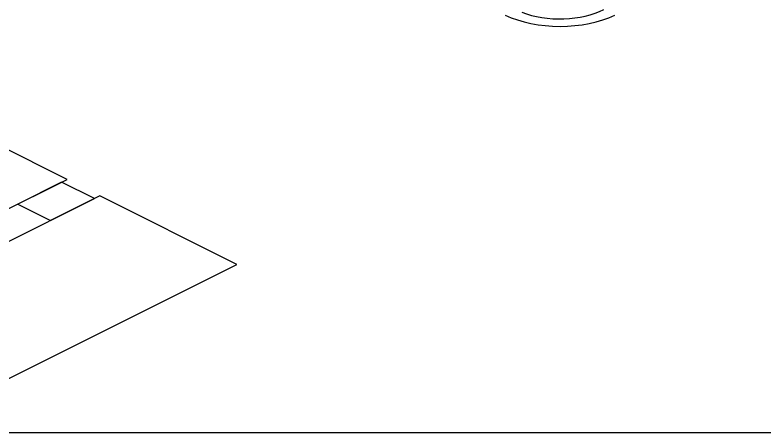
# Model space of a CAD drawing. Header units: millimetres. Extents: x 29838256 to 30236675, y -914750 to -833241.
# Drawn here: x 30204683 to 30214369, y -875244 to -869852 of the extents above; entities that cross this region are included whole.
import ezdxf

# ---------------------------------------------------------------- set-up
doc = ezdxf.new("R2010")
doc.units = ezdxf.units.MM
doc.header["$LTSCALE"] = 600
doc.header["$MEASUREMENT"] = 0
doc.layers.add('e-plan', color=9, linetype='CONTINUOUS')
doc.layers.add('e-text-box', color=7, linetype='CONTINUOUS')

msp = doc.modelspace()

# ---------------------------------------------------------------- linework, layer by layer
at = {"layer": 'e-plan', "extrusion": (0, -0.866025, 0.5)}
for p, q in [((30205355.2, -871972.2, -31907), (30203587.1, -871088.2, -30375.8)), ((30201819.1, -873740.3, -34969.4), (30205355.2, -871972.2, -31907)), ((30205779.5, -872184.4, -32274.5), (30202243.4, -873952.4, -35336.9)), ((30207547.6, -873068.4, -33805.7), (30205779.5, -872184.4, -32274.5)), ((30204011.5, -874836.5, -36868), (30207547.6, -873068.4, -33805.7))]:
    msp.add_line(p, q, dxfattribs=at)
at = {"layer": 'e-plan', "ltscale": 0.5, "extrusion": (0, -0.866025, 0.5)}
for p, q in [((30205284.5, -872007.6, -31968.2), (30204718.7, -872290.4, -32458.2)), ((30205708.8, -872219.7, -32335.7), (30205284.5, -872007.6, -31968.2)), ((30205143, -872502.6, -32825.7), (30205708.8, -872219.7, -32335.7)), ((30204718.7, -872290.4, -32458.2), (30205143, -872502.6, -32825.7))]:
    msp.add_line(p, q, dxfattribs=at)
at = {"layer": 'e-plan', "extrusion": (0, -0.866025, 0.5)}
for centre, radius, start, end in [((30211718.6, -458685.7, 739196.6), 791.6, 231.62652, 316.00162), ((30211722.2, -458669.8, 739196.6), 1000.2, 225, 315)]:
    msp.add_arc(centre, radius, start, end, dxfattribs=at)
at = {"layer": 'e-text-box'}
msp.add_lwpolyline([(30196531.2, -836099.7), (30225059.7, -836099.7), (30225059.7, -875244.4), (30196531.2, -875244.4)], close=True, dxfattribs=at)

doc.saveas('drawing.dxf')
